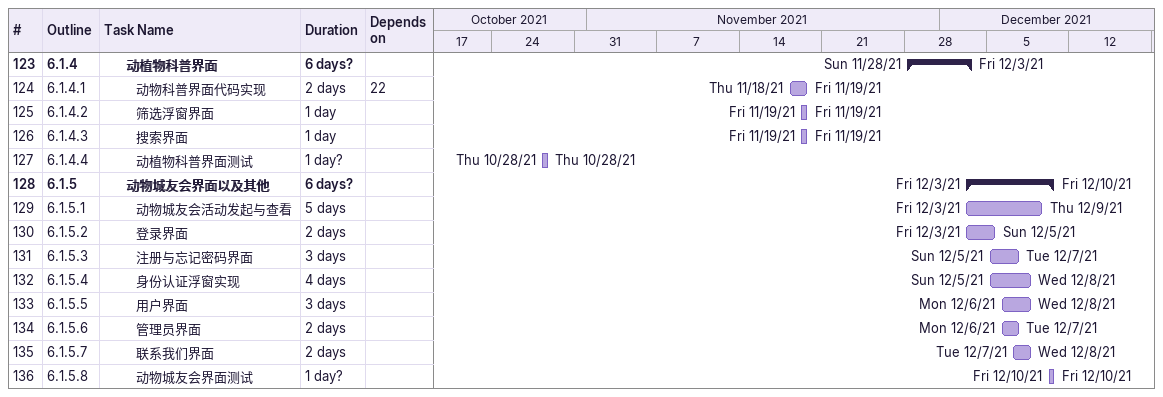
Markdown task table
| ID | WBS | Task | Duration | Start | Finish | Predecessors |
|---|---|---|---|---|---|---|
| 123 | 6.1.4 | **动植物科普界面** | 6d? | 2021-11-28 | 2021-12-03 |  |
| 124 | 6.1.4.1 | 动物科普界面代码实现 | 2d | 2021-11-18 | 2021-11-19 | 22 |
| 125 | 6.1.4.2 | 筛选浮窗界面 | 1d | 2021-11-19 | 2021-11-19 |  |
| 126 | 6.1.4.3 | 搜索界面 | 1d | 2021-11-19 | 2021-11-19 |  |
| 127 | 6.1.4.4 | 动植物科普界面测试 | 1d? | 2021-10-28 | 2021-10-28 |  |
| 128 | 6.1.5 | **动物城友会界面以及其他** | 6d? | 2021-12-03 | 2021-12-10 |  |
| 129 | 6.1.5.1 | 动物城友会活动发起与查看 | 5d | 2021-12-03 | 2021-12-09 |  |
| 130 | 6.1.5.2 | 登录界面 | 2d | 2021-12-03 | 2021-12-05 |  |
| 131 | 6.1.5.3 | 注册与忘记密码界面 | 3d | 2021-12-05 | 2021-12-07 |  |
| 132 | 6.1.5.4 | 身份认证浮窗实现 | 4d | 2021-12-05 | 2021-12-08 |  |
| 133 | 6.1.5.5 | 用户界面 | 3d | 2021-12-06 | 2021-12-08 |  |
| 134 | 6.1.5.6 | 管理员界面 | 2d | 2021-12-06 | 2021-12-07 |  |
| 135 | 6.1.5.7 | 联系我们界面 | 2d | 2021-12-07 | 2021-12-08 |  |
| 136 | 6.1.5.8 | 动物城友会界面测试 | 1d? | 2021-12-10 | 2021-12-10 |  |
